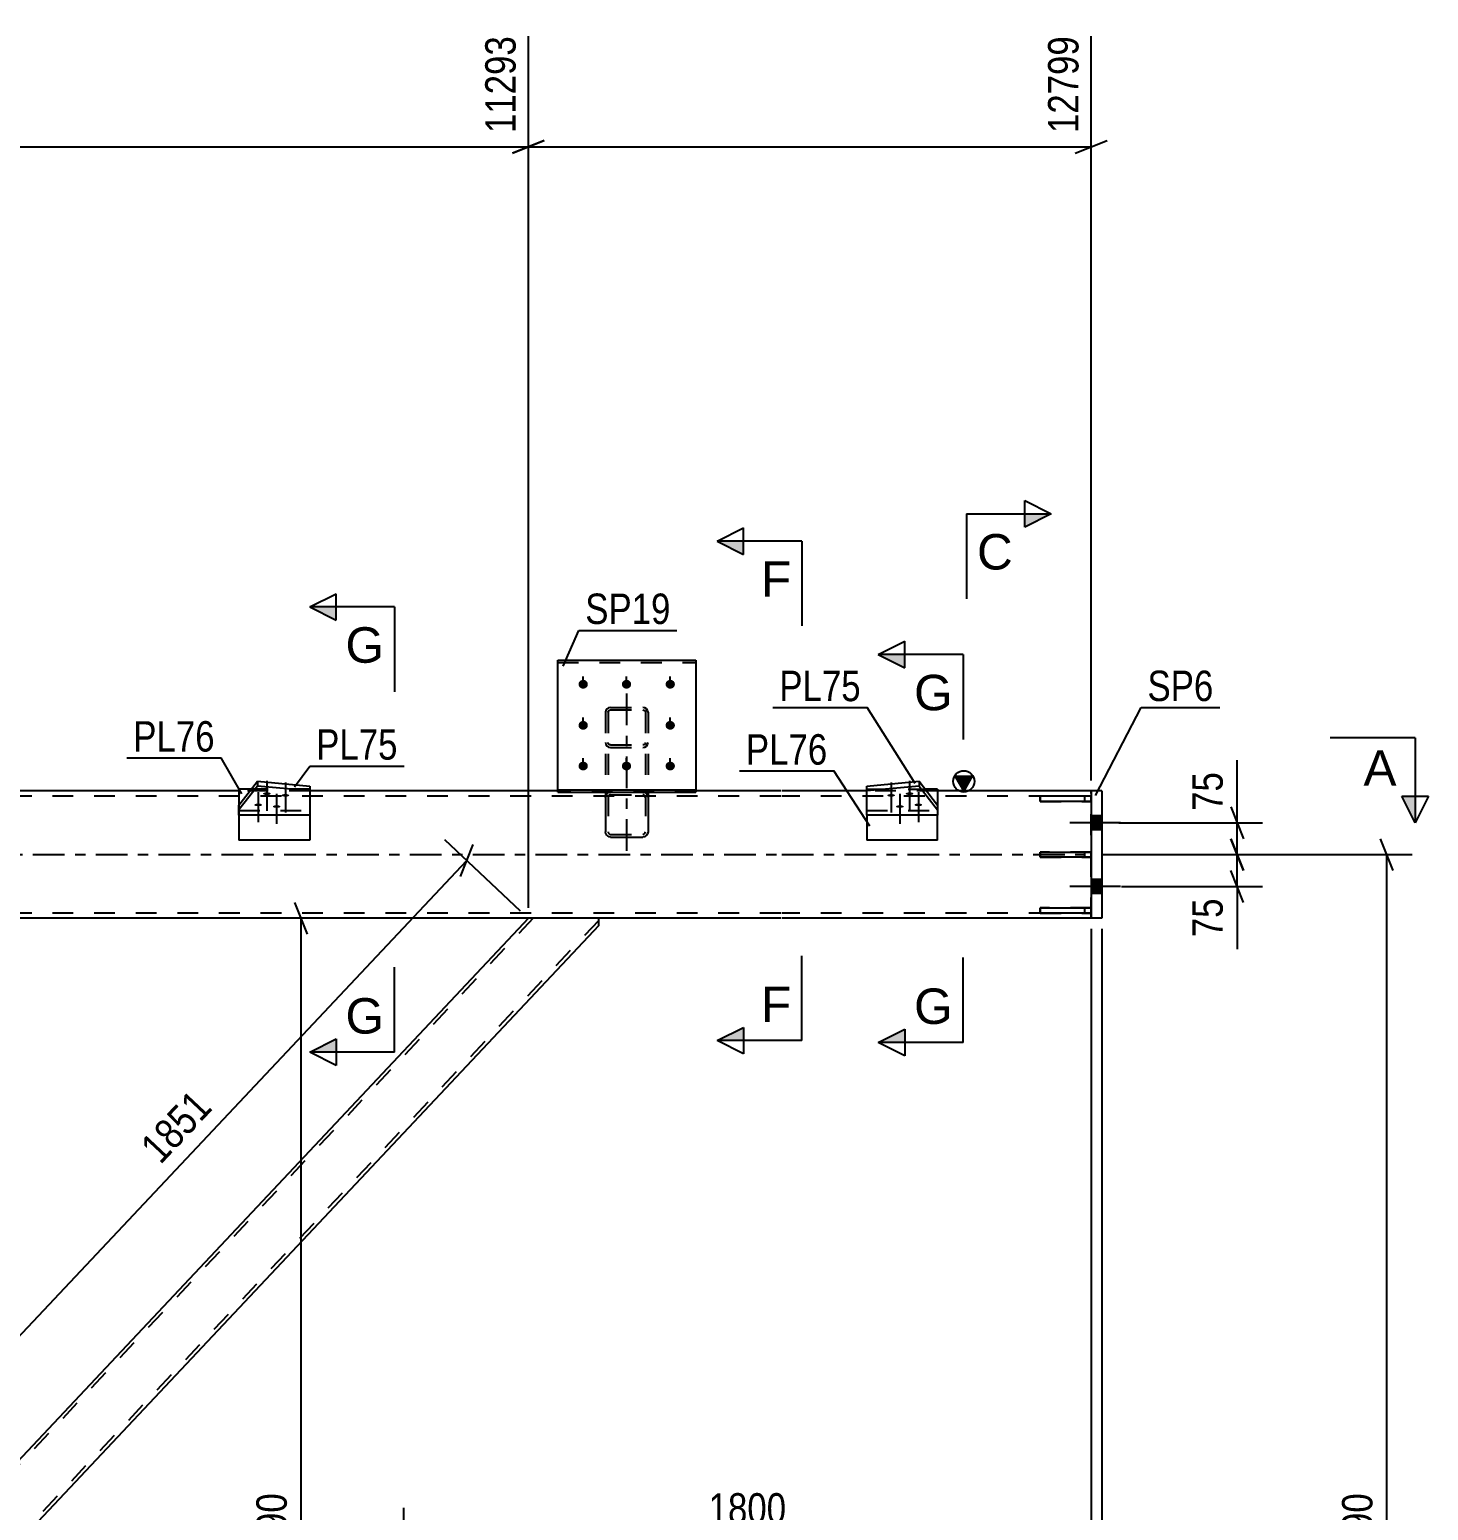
# Model space of a CAD drawing. Header units: millimetres. Extents: x -132 to 1057, y -569 to 272.
# Drawn here: x 397 to 528.7, y -61.8 to 77.7 of the extents above; entities that cross this region are included whole.
import ezdxf

# ---------------------------------------------------------------- set-up
doc = ezdxf.new("R2010")
doc.units = ezdxf.units.MM
doc.linetypes.add('DXK_LINE_DOT2', pattern=[3.9198, 1.9599, -1.9599])
doc.linetypes.add('DXK_LINE_DOT3', pattern=[5.9187, 2.979, -0.9799, 0.9799, -0.9799])
doc.styles.add('Arial', font='arial.ttf', dxfattribs={"height": 0.2})
doc.styles.add('Arial Narrow', font='ARIALN.TTF', dxfattribs={"height": 0.2})

# ---------------------------------------------------------------- blocks, each defined once
blk = doc.blocks.new('Part-335479220-3779 - 3686')
at = {"color": 2, "linetype": 'Continuous'}
for p, q in [((475.81, 6.46), (480.74, 6.91)), ((475.81, 3.72), (475.81, 6.46)), ((480.74, 6.46), (475.81, 6.01)), ((480.74, 6.91), (482.49, 4.67)), ((480.74, 6.91), (480.74, 6.46)), ((480.74, 6.46), (482.49, 4.21)), ((482.49, 4.67), (482.49, 3.72)), ((482.49, 3.72), (475.81, 3.72))]:
    blk.add_line(p, q, dxfattribs=at)
at = {"color": 7, "linetype": 'DXK_LINE_DOT2'}
blk.add_line((475.81, 4.17), (482.49, 4.17), dxfattribs=at)
blk = doc.blocks.new('Part-335479220-3844 - 3686')
at = {"color": 7, "linetype": 'DXK_LINE_DOT2'}
for p, q in [((496.96, 0.24), (492.16, 0.24)), ((492.16, 0.24), (492.16, -0.24)), ((496.36, -0.24), (496.36, 0.24)), ((496.96, -0.24), (496.96, 0.24)), ((492.16, -0.24), (496.96, -0.24))]:
    blk.add_line(p, q, dxfattribs=at)
blk = doc.blocks.new('Bolt-335479220-3715 - 3686')
at = {"linetype": 'Continuous'}
for points in [[(419.31, 5.87), (419.39, 5.86), (419.46, 5.86), (419.52, 5.84), (419.58, 5.83), (419.62, 5.81), (419.65, 5.78), (419.67, 5.76), (419.67, 5.73), (419.65, 5.71), (419.62, 5.68), (419.58, 5.66), (419.52, 5.64), (419.46, 5.63), (419.39, 5.62), (419.31, 5.62), (419.24, 5.62), (419.16, 5.63), (419.1, 5.64), (419.04, 5.66), (419, 5.68), (418.97, 5.71), (418.95, 5.73), (418.95, 5.76), (418.97, 5.78), (419, 5.81), (419.04, 5.83), (419.1, 5.84), (419.16, 5.86), (419.24, 5.86)], [(421.05, 5.71), (421.12, 5.71), (421.2, 5.7), (421.26, 5.68), (421.32, 5.67), (421.36, 5.65), (421.39, 5.62), (421.41, 5.6), (421.41, 5.57), (421.39, 5.55), (421.36, 5.52), (421.32, 5.5), (421.26, 5.49), (421.2, 5.47), (421.12, 5.46), (421.05, 5.46), (420.97, 5.46), (420.9, 5.47), (420.84, 5.49), (420.78, 5.5), (420.74, 5.52), (420.71, 5.55), (420.69, 5.57), (420.69, 5.6), (420.71, 5.62), (420.74, 5.65), (420.78, 5.67), (420.84, 5.68), (420.9, 5.7), (420.97, 5.71)], [(418.49, 4.81), (418.56, 4.81), (418.63, 4.8), (418.7, 4.79), (418.76, 4.77), (418.8, 4.75), (418.83, 4.72), (418.85, 4.7), (418.85, 4.67), (418.83, 4.65), (418.8, 4.62), (418.76, 4.6), (418.7, 4.59), (418.63, 4.57), (418.56, 4.57), (418.49, 4.56), (418.41, 4.57), (418.34, 4.57), (418.28, 4.59), (418.22, 4.6), (418.18, 4.62), (418.15, 4.65), (418.13, 4.67), (418.13, 4.7), (418.15, 4.72), (418.18, 4.75), (418.22, 4.77), (418.28, 4.79), (418.34, 4.8), (418.41, 4.81)], [(420.23, 4.65), (420.3, 4.65), (420.37, 4.64), (420.44, 4.63), (420.49, 4.61), (420.54, 4.59), (420.57, 4.57), (420.59, 4.54), (420.59, 4.51), (420.57, 4.49), (420.54, 4.47), (420.49, 4.45), (420.44, 4.43), (420.37, 4.42), (420.3, 4.41), (420.23, 4.4), (420.15, 4.41), (420.08, 4.42), (420.02, 4.43), (419.96, 4.45), (419.92, 4.47), (419.88, 4.49), (419.87, 4.51), (419.87, 4.54), (419.88, 4.57), (419.92, 4.59), (419.96, 4.61), (420.02, 4.63), (420.08, 4.64), (420.15, 4.65)]]:
    blk.add_hatch(color=1, dxfattribs=at).paths.add_polyline_path(points)
at = {"color": 1, "linetype": 'Continuous'}
for p, q in [((418.49, 5.89), (418.49, 3.07)), ((419.31, 6.95), (419.31, 4.13)), ((420.23, 5.73), (420.23, 2.91)), ((421.05, 6.79), (421.05, 3.97))]:
    blk.add_line(p, q, dxfattribs=at)
blk = doc.blocks.new('Part-335479220-3720 - 3686')
at = {"color": 2, "linetype": 'Continuous'}
for p, q in [((417.83, 6.16), (416.67, 6.16)), ((416.67, 6.16), (416.67, 4.67)), ((416.67, 3.72), (416.67, 1.36)), ((423.36, 3.72), (423.36, 1.36)), ((423.36, 1.36), (416.67, 1.36))]:
    blk.add_line(p, q, dxfattribs=at)
at = {"color": 7, "linetype": 'DXK_LINE_DOT2'}
for p, q in [((423.36, 6.16), (417.83, 6.16)), ((423.36, 6.16), (423.36, 3.72)), ((416.67, 4.67), (416.67, 3.72))]:
    blk.add_line(p, q, dxfattribs=at)
blk = doc.blocks.new('Part-335479220-3846 - 3686')
at = {"color": 7, "linetype": 'DXK_LINE_DOT2'}
for p, q in [((496.96, -5.02), (492.16, -5.02)), ((492.16, -5.02), (492.16, -5.5)), ((492.16, -5.5), (496.96, -5.5)), ((496.36, -5.5), (496.36, -5.02)), ((496.96, -5.5), (496.96, -5.02))]:
    blk.add_line(p, q, dxfattribs=at)
blk = doc.blocks.new('Part-335479220-3860 - 3686')
at = {"color": 2, "linetype": 'Continuous'}
for p, q in [((496.96, 5.5), (492.16, 5.5)), ((492.16, 5.02), (492.16, 5.5)), ((496.96, 5.02), (492.16, 5.02)), ((496.96, 5.5), (496.96, 5.02))]:
    blk.add_line(p, q, dxfattribs=at)
at = {"color": 7, "linetype": 'DXK_LINE_DOT2'}
blk.add_line((496.36, 5.02), (496.36, 5.5), dxfattribs=at)
blk = doc.blocks.new('Part-335479220-3801 - 3686')
at = {"color": 2, "linetype": 'Continuous'}
for p, q in [((416.67, 4.67), (418.42, 6.91)), ((418.42, 6.46), (416.67, 4.21)), ((418.42, 6.91), (423.36, 6.46)), ((418.42, 6.91), (418.42, 6.46)), ((423.36, 6.01), (418.42, 6.46)), ((423.36, 6.46), (423.36, 3.72)), ((416.67, 3.72), (416.67, 4.67)), ((423.36, 3.72), (416.67, 3.72))]:
    blk.add_line(p, q, dxfattribs=at)
at = {"color": 7, "linetype": 'DXK_LINE_DOT2'}
blk.add_line((416.67, 4.17), (423.36, 4.17), dxfattribs=at)
blk = doc.blocks.new('Bolt-335479220-3746 - 3686')
at = {"linetype": 'Continuous'}
for points in [[(449.11, 15.64), (449.01, 15.65), (448.93, 15.67), (448.85, 15.72), (448.78, 15.78), (448.72, 15.85), (448.69, 15.92), (448.67, 16.01), (448.67, 16.1), (448.69, 16.18), (448.72, 16.26), (448.78, 16.33), (448.85, 16.39), (448.93, 16.43), (449.01, 16.46), (449.11, 16.47), (449.2, 16.46), (449.28, 16.43), (449.36, 16.39), (449.43, 16.33), (449.49, 16.26), (449.52, 16.18), (449.54, 16.1), (449.54, 16.01), (449.52, 15.92), (449.49, 15.85), (449.43, 15.78), (449.36, 15.72), (449.28, 15.67), (449.2, 15.65)], [(453.19, 15.64), (453.09, 15.65), (453.01, 15.67), (452.93, 15.72), (452.86, 15.78), (452.8, 15.85), (452.77, 15.92), (452.75, 16.01), (452.75, 16.1), (452.77, 16.18), (452.8, 16.26), (452.86, 16.33), (452.93, 16.39), (453.01, 16.43), (453.09, 16.46), (453.19, 16.47), (453.28, 16.46), (453.36, 16.43), (453.44, 16.39), (453.51, 16.33), (453.57, 16.26), (453.6, 16.18), (453.62, 16.1), (453.62, 16.01), (453.6, 15.92), (453.57, 15.85), (453.51, 15.78), (453.44, 15.72), (453.36, 15.67), (453.28, 15.65)], [(457.31, 15.64), (457.21, 15.65), (457.13, 15.67), (457.05, 15.72), (456.98, 15.78), (456.92, 15.85), (456.89, 15.92), (456.87, 16.01), (456.87, 16.1), (456.89, 16.18), (456.92, 16.26), (456.98, 16.33), (457.05, 16.39), (457.13, 16.43), (457.21, 16.46), (457.31, 16.47), (457.4, 16.46), (457.48, 16.43), (457.56, 16.39), (457.63, 16.33), (457.69, 16.26), (457.72, 16.18), (457.74, 16.1), (457.74, 16.01), (457.72, 15.92), (457.69, 15.85), (457.63, 15.78), (457.56, 15.72), (457.48, 15.67), (457.4, 15.65)], [(449.11, 11.77), (449.01, 11.78), (448.93, 11.8), (448.85, 11.85), (448.78, 11.9), (448.72, 11.97), (448.69, 12.05), (448.67, 12.14), (448.67, 12.22), (448.69, 12.31), (448.72, 12.39), (448.78, 12.46), (448.85, 12.52), (448.93, 12.56), (449.01, 12.59), (449.11, 12.59), (449.2, 12.59), (449.28, 12.56), (449.36, 12.52), (449.43, 12.46), (449.49, 12.39), (449.52, 12.31), (449.54, 12.22), (449.54, 12.14), (449.52, 12.05), (449.49, 11.97), (449.43, 11.9), (449.36, 11.85), (449.28, 11.8), (449.2, 11.78)], [(457.31, 11.77), (457.21, 11.78), (457.13, 11.8), (457.05, 11.85), (456.98, 11.9), (456.92, 11.97), (456.89, 12.05), (456.87, 12.14), (456.87, 12.22), (456.89, 12.31), (456.92, 12.39), (456.98, 12.46), (457.05, 12.52), (457.13, 12.56), (457.21, 12.59), (457.31, 12.59), (457.4, 12.59), (457.48, 12.56), (457.56, 12.52), (457.63, 12.46), (457.69, 12.39), (457.72, 12.31), (457.74, 12.22), (457.74, 12.14), (457.72, 12.05), (457.69, 11.97), (457.63, 11.9), (457.56, 11.85), (457.48, 11.8), (457.4, 11.78)], [(449.11, 7.93), (449.01, 7.94), (448.93, 7.97), (448.85, 8.01), (448.78, 8.07), (448.72, 8.14), (448.69, 8.22), (448.67, 8.3), (448.67, 8.39), (448.69, 8.47), (448.72, 8.55), (448.78, 8.62), (448.85, 8.68), (448.93, 8.72), (449.01, 8.75), (449.11, 8.76), (449.2, 8.75), (449.28, 8.72), (449.36, 8.68), (449.43, 8.62), (449.49, 8.55), (449.52, 8.47), (449.54, 8.39), (449.54, 8.3), (449.52, 8.22), (449.49, 8.14), (449.43, 8.07), (449.36, 8.01), (449.28, 7.97), (449.2, 7.94)], [(453.19, 7.93), (453.09, 7.94), (453.01, 7.97), (452.93, 8.01), (452.86, 8.07), (452.8, 8.14), (452.77, 8.22), (452.75, 8.3), (452.75, 8.39), (452.77, 8.47), (452.8, 8.55), (452.86, 8.62), (452.93, 8.68), (453.01, 8.72), (453.09, 8.75), (453.19, 8.76), (453.28, 8.75), (453.36, 8.72), (453.44, 8.68), (453.51, 8.62), (453.57, 8.55), (453.6, 8.47), (453.62, 8.39), (453.62, 8.3), (453.6, 8.22), (453.57, 8.14), (453.51, 8.07), (453.44, 8.01), (453.36, 7.97), (453.28, 7.94)], [(457.31, 7.93), (457.21, 7.94), (457.13, 7.97), (457.05, 8.01), (456.98, 8.07), (456.92, 8.14), (456.89, 8.22), (456.87, 8.3), (456.87, 8.39), (456.89, 8.47), (456.92, 8.55), (456.98, 8.62), (457.05, 8.68), (457.13, 8.72), (457.21, 8.75), (457.31, 8.76), (457.4, 8.75), (457.48, 8.72), (457.56, 8.68), (457.63, 8.62), (457.69, 8.55), (457.72, 8.47), (457.74, 8.39), (457.74, 8.3), (457.72, 8.22), (457.69, 8.14), (457.63, 8.07), (457.56, 8.01), (457.48, 7.97), (457.4, 7.94)]]:
    blk.add_hatch(color=1, dxfattribs=at).paths.add_polyline_path(points)
at = {"color": 1, "linetype": 'Continuous'}
for p, q in [((449.11, 15.66), (449.11, 16.79)), ((453.19, 15.66), (453.19, 16.79)), ((457.31, 15.66), (457.31, 16.79)), ((449.11, 11.78), (449.11, 12.92)), ((457.31, 11.78), (457.31, 12.92)), ((449.11, 7.95), (449.11, 9.09)), ((453.19, 7.95), (453.19, 9.09)), ((457.31, 7.95), (457.31, 9.09))]:
    blk.add_line(p, q, dxfattribs=at)
blk = doc.blocks.new('Bolt-335479220-3747 - 3686')
at = {"linetype": 'Continuous'}
for points in [[(478.11, 5.71), (478.19, 5.71), (478.26, 5.7), (478.32, 5.68), (478.38, 5.67), (478.42, 5.65), (478.46, 5.62), (478.47, 5.6), (478.47, 5.57), (478.46, 5.55), (478.42, 5.52), (478.38, 5.5), (478.32, 5.49), (478.26, 5.47), (478.19, 5.46), (478.11, 5.46), (478.04, 5.46), (477.97, 5.47), (477.9, 5.49), (477.85, 5.5), (477.8, 5.52), (477.77, 5.55), (477.75, 5.57), (477.75, 5.6), (477.77, 5.62), (477.8, 5.65), (477.85, 5.67), (477.9, 5.68), (477.97, 5.7), (478.04, 5.71)], [(479.85, 5.87), (479.93, 5.86), (480, 5.86), (480.06, 5.84), (480.12, 5.83), (480.16, 5.81), (480.19, 5.78), (480.21, 5.76), (480.21, 5.73), (480.19, 5.71), (480.16, 5.68), (480.12, 5.66), (480.06, 5.64), (480, 5.63), (479.93, 5.62), (479.85, 5.62), (479.78, 5.62), (479.71, 5.63), (479.64, 5.64), (479.58, 5.66), (479.54, 5.68), (479.51, 5.71), (479.49, 5.73), (479.49, 5.76), (479.51, 5.78), (479.54, 5.81), (479.58, 5.83), (479.64, 5.84), (479.71, 5.86), (479.78, 5.86)], [(478.94, 4.65), (479.01, 4.65), (479.08, 4.64), (479.15, 4.63), (479.2, 4.61), (479.25, 4.59), (479.28, 4.57), (479.29, 4.54), (479.29, 4.51), (479.28, 4.49), (479.25, 4.47), (479.2, 4.45), (479.15, 4.43), (479.08, 4.42), (479.01, 4.41), (478.94, 4.4), (478.86, 4.41), (478.79, 4.42), (478.72, 4.43), (478.67, 4.45), (478.62, 4.47), (478.59, 4.49), (478.58, 4.51), (478.58, 4.54), (478.59, 4.57), (478.62, 4.59), (478.67, 4.61), (478.72, 4.63), (478.79, 4.64), (478.86, 4.65)], [(480.68, 4.81), (480.75, 4.81), (480.82, 4.8), (480.89, 4.79), (480.94, 4.77), (480.99, 4.75), (481.02, 4.72), (481.03, 4.7), (481.03, 4.67), (481.02, 4.65), (480.99, 4.62), (480.94, 4.6), (480.89, 4.59), (480.82, 4.57), (480.75, 4.57), (480.68, 4.56), (480.6, 4.57), (480.53, 4.57), (480.46, 4.59), (480.41, 4.6), (480.36, 4.62), (480.33, 4.65), (480.32, 4.67), (480.32, 4.7), (480.33, 4.72), (480.36, 4.75), (480.41, 4.77), (480.46, 4.79), (480.53, 4.8), (480.6, 4.81)]]:
    blk.add_hatch(color=1, dxfattribs=at).paths.add_polyline_path(points)
at = {"color": 1, "linetype": 'Continuous'}
for p, q in [((478.11, 6.79), (478.11, 3.97)), ((478.94, 5.73), (478.94, 2.91)), ((479.85, 6.95), (479.85, 4.13)), ((480.68, 5.89), (480.68, 3.07))]:
    blk.add_line(p, q, dxfattribs=at)
blk = doc.blocks.new('Part-335479220-3845 - 3686')
at = {"color": 7, "linetype": 'DXK_LINE_DOT2'}
for p, q in [((496.96, 5.5), (492.16, 5.5)), ((492.16, 5.5), (492.16, 5.02)), ((492.16, 5.02), (496.96, 5.02)), ((496.36, 5.02), (496.36, 5.5)), ((496.96, 5.02), (496.96, 5.5))]:
    blk.add_line(p, q, dxfattribs=at)
blk = doc.blocks.new('Part-335479220-3859 - 3686')
at = {"color": 2, "linetype": 'Continuous'}
for p, q in [((492.16, 0.24), (496.96, 0.24)), ((492.16, -0.24), (492.16, 0.24)), ((496.96, 0.24), (496.96, -0.24)), ((496.96, -0.24), (492.16, -0.24))]:
    blk.add_line(p, q, dxfattribs=at)
at = {"color": 7, "linetype": 'DXK_LINE_DOT2'}
blk.add_line((496.36, -0.24), (496.36, 0.24), dxfattribs=at)
blk = doc.blocks.new('Part-335479220-3861 - 3686')
at = {"color": 2, "linetype": 'Continuous'}
for p, q in [((492.16, -5.02), (496.96, -5.02)), ((492.16, -5.5), (492.16, -5.02)), ((496.96, -5.5), (492.16, -5.5)), ((496.96, -5.02), (496.96, -5.5))]:
    blk.add_line(p, q, dxfattribs=at)
at = {"color": 7, "linetype": 'DXK_LINE_DOT2'}
blk.add_line((496.36, -5.5), (496.36, -5.02), dxfattribs=at)
blk = doc.blocks.new('Part-335479220-3870 - 3686')
at = {"linetype": 'Continuous'}
blk.add_hatch(color=2, dxfattribs=at).paths.add_polyline_path([(484.96, 6), (484.16, 7.4), (485.76, 7.4)])
at = {"color": 2, "linetype": 'Continuous'}
for p, q in [((484.96, 6), (484.16, 7.4)), ((484.16, 7.4), (485.76, 7.4)), ((485.76, 7.4), (484.96, 6)), ((416.67, 6), (249.74, 6)), ((446.71, 6), (423.36, 6)), ((467.71, 6), (459.71, 6)), ((475.81, 6), (467.81, 6)), ((496.96, 6), (482.49, 6)), ((467.71, -6), (115.8, -6)), ((496.96, -6), (467.81, -6))]:
    blk.add_line(p, q, dxfattribs=at)
at = {"color": 7, "linetype": 'DXK_LINE_DOT2'}
for p, q in [((423.36, 6), (416.67, 6)), ((459.71, 6), (446.71, 6)), ((482.49, 6), (475.81, 6)), ((496.96, -6), (496.96, 6)), ((467.71, 5.52), (12.56, 5.52)), ((496.96, 5.52), (467.81, 5.52)), ((467.71, -5.52), (12.56, -5.52)), ((496.96, -5.52), (467.81, -5.52))]:
    blk.add_line(p, q, dxfattribs=at)
at = {"color": 7, "linetype": 'DXK_LINE_DOT3'}
for p, q in [((12.56, 0), (467.71, 0)), ((467.81, 0), (496.96, 0))]:
    blk.add_line(p, q, dxfattribs=at)
at = {"color": 2, "linetype": 'Continuous'}
blk.add_circle((484.96, 6.9), 1, dxfattribs=at)
blk = doc.blocks.new('Part-335479220-3898 - 3686')
at = {"color": 7, "linetype": 'DXK_LINE_DOT3'}
blk.add_line((453.21, 0.35), (453.21, 15.4), dxfattribs=at)
at = {"color": 7, "linetype": 'DXK_LINE_DOT2'}
for p, q in [((451.24, 13.58), (451.21, 13.41)), ((451.21, 13.41), (451.21, 5.87)), ((451.35, 13.73), (451.24, 13.58)), ((451.5, 13.83), (451.35, 13.73)), ((451.45, 13.41), (451.46, 13.5)), ((451.45, 13.41), (451.45, 2.16)), ((451.46, 13.5), (451.52, 13.57)), ((451.69, 13.86), (451.5, 13.83)), ((451.52, 13.57), (451.59, 13.62)), ((451.59, 13.62), (451.69, 13.63)), ((451.69, 13.86), (454.73, 13.86)), ((451.69, 13.63), (454.73, 13.63)), ((454.91, 13.83), (454.73, 13.86)), ((454.73, 13.63), (454.82, 13.62)), ((454.82, 13.62), (454.9, 13.57)), ((454.9, 13.57), (454.95, 13.5)), ((455.06, 13.73), (454.91, 13.83)), ((454.95, 13.5), (454.97, 13.41)), ((454.97, 13.41), (454.97, 2.16)), ((455.17, 13.58), (455.06, 13.73)), ((455.21, 13.41), (455.17, 13.58)), ((455.21, 13.41), (455.21, 5.87)), ((451.21, 10.55), (451.24, 10.38)), ((451.24, 10.38), (451.35, 10.23)), ((451.35, 10.23), (451.5, 10.14)), ((451.46, 10.47), (451.45, 10.55)), ((451.52, 10.39), (451.46, 10.47)), ((451.5, 10.14), (451.69, 10.1)), ((451.59, 10.34), (451.52, 10.39)), ((451.69, 10.33), (451.59, 10.34)), ((451.69, 10.33), (454.73, 10.33)), ((451.69, 10.1), (454.73, 10.1)), ((454.82, 10.34), (454.73, 10.33)), ((454.73, 10.1), (454.91, 10.14)), ((454.9, 10.39), (454.82, 10.34)), ((454.95, 10.47), (454.9, 10.39)), ((454.91, 10.14), (455.06, 10.23)), ((454.97, 10.55), (454.95, 10.47)), ((455.06, 10.23), (455.17, 10.38)), ((455.17, 10.38), (455.21, 10.55)), ((451.21, 5.39), (451.24, 5.59)), ((451.5, 5.86), (451.69, 5.9)), ((451.59, 5.63), (451.52, 5.57)), ((451.69, 5.65), (451.59, 5.63)), ((451.69, 5.9), (454.73, 5.9)), ((451.69, 5.65), (454.73, 5.65)), ((454.73, 5.9), (454.91, 5.86)), ((454.82, 5.63), (454.73, 5.65)), ((454.9, 5.57), (454.82, 5.63)), ((455.17, 5.59), (455.21, 5.39)), ((451.46, 5.49), (451.45, 5.39)), ((451.52, 5.57), (451.46, 5.49)), ((454.95, 5.49), (454.9, 5.57)), ((454.97, 5.39), (454.95, 5.49)), ((451.45, 2.16), (451.46, 2.06)), ((451.46, 2.06), (451.52, 1.98)), ((451.52, 1.98), (451.59, 1.92)), ((451.59, 1.92), (451.69, 1.9)), ((451.69, 1.9), (454.73, 1.9)), ((454.73, 1.9), (454.82, 1.92)), ((454.82, 1.92), (454.9, 1.98)), ((454.9, 1.98), (454.95, 2.06)), ((454.95, 2.06), (454.97, 2.16))]:
    blk.add_line(p, q, dxfattribs=at)
at = {"color": 2, "linetype": 'Continuous'}
for p, q in [((451.21, 5.87), (451.21, 2.16)), ((455.21, 5.87), (455.21, 2.16)), ((451.24, 1.96), (451.21, 2.16)), ((451.69, 1.65), (451.5, 1.69)), ((451.69, 1.65), (454.73, 1.65)), ((454.91, 1.69), (454.73, 1.65)), ((455.21, 2.16), (455.17, 1.96))]:
    blk.add_line(p, q, dxfattribs=at)
at = {"color": 7, "linetype": 'DXK_LINE_DOT2'}
for centre, start, end in [((451.71, 5.41), 114.32, 159.2417), ((454.7, 5.41), 20.7583, 65.68)]:
    blk.add_arc(centre, 0.496, start, end, dxfattribs=at)
at = {"color": 2, "linetype": 'Continuous'}
for centre, start, end in [((451.71, 2.14), 200.7583, 245.68), ((454.7, 2.14), 294.32, 339.2417)]:
    blk.add_arc(centre, 0.496, start, end, dxfattribs=at)
blk = doc.blocks.new('Part-335479220-3904 - 3686')
at = {"color": 2, "linetype": 'Continuous'}
for p, q in [((446.71, 5.87), (446.71, 18.31)), ((446.71, 18.31), (459.71, 18.31)), ((459.71, 18.31), (459.71, 5.87)), ((446.71, 6.09), (459.71, 6.09)), ((446.71, 5.87), (459.71, 5.87))]:
    blk.add_line(p, q, dxfattribs=at)
at = {"color": 7, "linetype": 'DXK_LINE_DOT2'}
blk.add_line((446.71, 18.09), (459.71, 18.09), dxfattribs=at)
blk = doc.blocks.new('Part-335479220-3909 - 3686')
at = {"color": 7, "linetype": 'DXK_LINE_DOT2'}
for p, q in [((475.81, 3.72), (475.81, 6.16)), ((475.81, 6.16), (481.33, 6.16)), ((482.49, 4.67), (482.49, 3.72))]:
    blk.add_line(p, q, dxfattribs=at)
at = {"color": 2, "linetype": 'Continuous'}
for p, q in [((482.49, 6.16), (481.33, 6.16)), ((482.49, 6.16), (482.49, 4.67)), ((475.81, 3.72), (475.81, 1.36)), ((482.49, 1.36), (482.49, 3.72)), ((482.49, 1.36), (475.81, 1.36))]:
    blk.add_line(p, q, dxfattribs=at)
blk = doc.blocks.new('Part-335479220-4035 - 3686')
at = {"color": 7, "linetype": 'DXK_LINE_DOT2'}
for p, q in [((444.38, -6), (335.85, -121.41)), ((450.57, -6.19), (342.03, -121.6)), ((450.57, -6), (443.94, -6)), ((393.21, -59.95), (389.58, -63.8)), ((342.47, -121.6), (335.85, -121.6))]:
    blk.add_line(p, q, dxfattribs=at)
at = {"color": 2, "linetype": 'Continuous'}
for p, q in [((450.57, -6.66), (342.47, -121.6)), ((443.94, -6), (393.21, -59.95)), ((450.57, -6.66), (450.57, -6)), ((335.85, -120.94), (389.58, -63.8)), ((335.85, -121.6), (335.85, -120.94))]:
    blk.add_line(p, q, dxfattribs=at)
blk = doc.blocks.new('Part-335479220-4127 - 3686')
at = {"color": 2, "linetype": 'Continuous'}
for p, q in [((497.96, 6), (496.96, 6)), ((496.96, 6), (496.96, -6)), ((497.96, 6), (497.96, -6)), ((497.96, -6), (496.96, -6))]:
    blk.add_line(p, q, dxfattribs=at)
blk = doc.blocks.new('Bolt-335479220-4133 - 3686')
at = {"linetype": 'Continuous'}
for points in [[(496.96, 3.66), (496.96, 2.34), (497.96, 2.34), (497.96, 3.66)], [(496.96, 3.66), (496.96, 2.34), (497.96, 2.34), (497.96, 3.66)], [(496.96, -2.34), (496.96, -3.66), (497.96, -3.66), (497.96, -2.34)], [(496.96, -2.34), (496.96, -3.66), (497.96, -3.66), (497.96, -2.34)]]:
    blk.add_hatch(color=1, dxfattribs=at).paths.add_polyline_path(points)
at = {"color": 1, "linetype": 'Continuous'}
for p, q in [((499.72, 3), (494.96, 3)), ((499.72, 3), (494.96, 3)), ((497.96, 3.66), (496.96, 3.66)), ((497.96, 3.66), (496.96, 3.66)), ((497.96, 2.34), (496.96, 2.34)), ((497.96, 2.34), (496.96, 2.34)), ((497.96, -2.34), (496.96, -2.34)), ((497.96, -2.34), (496.96, -2.34)), ((499.72, -3), (494.96, -3)), ((499.72, -3), (494.96, -3)), ((497.96, -3.66), (496.96, -3.66)), ((497.96, -3.66), (496.96, -3.66))]:
    blk.add_line(p, q, dxfattribs=at)
blk = doc.blocks.new('StraightDimension-335479220-4562 - 3686')
at = {"color": 7, "linetype": 'Continuous'}
for p, q in [((443.21, -5.31), (436.06, 1.41)), ((437.55, -2.05), (438.73, 0.96)), ((387.4, -54.49), (438.14, -0.54)), ((392.48, -59.26), (385.33, -52.54)), ((388, -52.99), (386.81, -55.99))]:
    blk.add_line(p, q, dxfattribs=at)
at = {"color": 0}
blk.add_wipeout([(415.14, -23.9), (412.08, -21.03), (406.25, -27.23), (409.31, -30.1)], dxfattribs=at)
at = {"color": 3, "style": 'Arial Narrow'}
blk.add_text('1851', height=2.863, rotation=46.7591, dxfattribs=at).set_placement((409.28, -29.26))
blk = doc.blocks.new('StraightDimension-335479220-11416 - 3686')
at = {"color": 7, "linetype": 'Continuous'}
for p, q in [((510.7, 3), (510.7, 8.91)), ((510.7, 3), (510.7, 8.91)), ((510.1, 4.5), (511.3, 1.5)), ((499.55, 3), (513.1, 3)), ((510.7, 0), (510.7, 3)), ((511.3, -1.5), (510.1, 1.5)), ((497.96, 0), (513.1, 0))]:
    blk.add_line(p, q, dxfattribs=at)
at = {"color": 0}
blk.add_wipeout([(509.95, 8.38), (505.75, 8.38), (505.75, 3.52), (509.95, 3.52)], dxfattribs=at)
at = {"color": 3, "style": 'Arial Narrow'}
blk.add_text('75', height=2.863, rotation=90.0002, dxfattribs=at).set_placement((509.35, 4.12))
blk = doc.blocks.new('StraightDimension-335479220-4386 - 3686')
at = {"color": 7, "linetype": 'Continuous'}
for p, q in [((443.94, -5), (443.94, 77.12)), ((335.85, -5), (335.85, 75.3)), ((337.35, 67.28), (334.35, 66.08)), ((442.44, 66.08), (445.44, 67.28)), ((335.85, 66.68), (443.94, 66.68))]:
    blk.add_line(p, q, dxfattribs=at)
at = {"color": 0, "linetype": 'Continuous'}
blk.add_wipeout([(443.34, 77.72), (439.14, 77.72), (439.14, 67.38), (443.34, 67.38)], dxfattribs=at)
at = {"color": 3, "linetype": 'Continuous', "style": 'Arial Narrow'}
blk.add_text('11293', height=2.863, rotation=90.0002, dxfattribs=at).set_placement((442.74, 67.98))
blk = doc.blocks.new('StraightDimension-335479220-4403 - 3686')
at = {"color": 7, "linetype": 'Continuous'}
for p, q in [((443.94, -5), (443.94, 77.12)), ((496.96, 7), (496.96, 77.12)), ((445.44, 67.28), (442.44, 66.08)), ((495.46, 66.08), (498.46, 67.28)), ((443.94, 66.68), (496.96, 66.68))]:
    blk.add_line(p, q, dxfattribs=at)
at = {"color": 0, "linetype": 'Continuous'}
blk.add_wipeout([(496.36, 77.72), (492.16, 77.72), (492.16, 67.38), (496.36, 67.38)], dxfattribs=at)
at = {"color": 3, "linetype": 'Continuous', "style": 'Arial Narrow'}
blk.add_text('12799', height=2.863, rotation=90.0002, dxfattribs=at).set_placement((495.76, 67.98))
blk = doc.blocks.new('StraightDimension-335479220-4494 - 3686')
at = {"color": 7, "linetype": 'Continuous'}
blk.add_line((497.96, -7), (497.96, -173.65), dxfattribs=at)
blk = doc.blocks.new('StraightDimension-335479220-4545 - 3686')
at = {"color": 7, "linetype": 'Continuous'}
for p, q in [((525.4, -1.5), (524.2, 1.5)), ((497.96, 0), (527.2, 0)), ((524.8, -127.6), (524.8, 0)), ((524.2, -126.1), (525.4, -129.1)), ((433.21, -127.6), (527.2, -127.6))]:
    blk.add_line(p, q, dxfattribs=at)
at = {"color": 0}
blk.add_wipeout([(524.05, -59.54), (519.85, -59.54), (519.85, -68.06), (524.05, -68.06)], dxfattribs=at)
at = {"color": 3, "style": 'Arial Narrow'}
blk.add_text('3190', height=2.863, rotation=90.0002, dxfattribs=at).set_placement((523.45, -67.46))
blk = doc.blocks.new('StraightDimension-335479220-4553 - 3686')
at = {"color": 7, "linetype": 'Continuous'}
for p, q in [((496.96, -7), (496.96, -66.77)), ((432.21, -120.6), (432.21, -61.52)), ((433.71, -63.77), (430.71, -64.97)), ((495.46, -64.97), (498.46, -63.77)), ((432.21, -64.37), (496.96, -64.37))]:
    blk.add_line(p, q, dxfattribs=at)
at = {"color": 0}
blk.add_wipeout([(468.84, -63.62), (468.84, -59.42), (460.32, -59.42), (460.32, -63.62)], dxfattribs=at)
at = {"color": 3, "style": 'Arial Narrow'}
blk.add_text('1800', height=2.863, dxfattribs=at).set_placement((460.92, -63.02))
blk = doc.blocks.new('StraightDimension-335479220-10912 - 3686')
at = {"color": 7, "linetype": 'Continuous'}
for p, q in [((423.13, -7.5), (421.93, -4.5)), ((423.99, -6), (419.68, -6)), ((422.53, -121.6), (422.53, -6)), ((421.93, -120.1), (423.13, -123.1)), ((423.99, -121.6), (419.68, -121.6))]:
    blk.add_line(p, q, dxfattribs=at)
at = {"color": 0}
blk.add_wipeout([(421.78, -59.54), (417.58, -59.54), (417.58, -68.06), (421.78, -68.06)], dxfattribs=at)
at = {"color": 3, "style": 'Arial Narrow'}
blk.add_text('2890', height=2.863, rotation=90.0002, dxfattribs=at).set_placement((421.18, -67.46))
blk = doc.blocks.new('StraightDimension-335479220-11417 - 3686')
at = {"color": 7, "linetype": 'Continuous'}
for p, q in [((510.1, 1.5), (511.3, -1.5)), ((497.96, 0), (513.1, 0)), ((510.7, -3), (510.7, 0)), ((511.3, -4.5), (510.1, -1.5)), ((499.8, -3), (513.1, -3)), ((510.7, -3), (510.7, -8.91)), ((510.7, -3), (510.7, -8.91))]:
    blk.add_line(p, q, dxfattribs=at)
at = {"color": 0}
blk.add_wipeout([(509.95, -3.53), (505.75, -3.53), (505.75, -8.38), (509.95, -8.38)], dxfattribs=at)
at = {"color": 3, "style": 'Arial Narrow'}
blk.add_text('75', height=2.863, rotation=90.0002, dxfattribs=at).set_placement((509.35, -7.78))
blk = doc.blocks.new('Mark-335479220-3716 - 3686')
at = {"color": 0}
blk.add_wipeout([(414.39, 9.71), (414.39, 12.71), (406.72, 12.71), (406.72, 9.71)], dxfattribs=at)
blk.add_wipeout([(414.39, 9.71), (414.39, 12.71), (406.72, 12.71), (406.72, 9.71)], dxfattribs=at)
at = {"color": 30, "linetype": 'Continuous'}
for p in [(406.12, 9.11), (416.94, 5.72)]:
    blk.add_line(p, (414.99, 9.11), dxfattribs=at)
at = {"color": 3, "style": 'Arial Narrow'}
blk.add_text('PL76', height=2.863, dxfattribs=at).set_placement((406.72, 9.71))
blk = doc.blocks.new('Mark-335479220-3797 - 3686')
at = {"color": 0}
blk.add_wipeout([(431.63, 8.95), (431.63, 11.95), (423.95, 11.95), (423.95, 8.95)], dxfattribs=at)
blk.add_wipeout([(431.63, 8.95), (431.63, 11.95), (423.95, 11.95), (423.95, 8.95)], dxfattribs=at)
at = {"color": 30, "linetype": 'Continuous'}
for p, q in [((421.92, 6.38), (423.35, 8.35)), ((423.35, 8.35), (432.23, 8.35))]:
    blk.add_line(p, q, dxfattribs=at)
at = {"color": 3, "style": 'Arial Narrow'}
blk.add_text('PL75', height=2.863, dxfattribs=at).set_placement((423.95, 8.95))
blk = doc.blocks.new('Mark-335479220-3775 - 3686')
at = {"color": 0}
blk.add_wipeout([(475.26, 14.46), (475.26, 17.46), (467.58, 17.46), (467.58, 14.46)], dxfattribs=at)
blk.add_wipeout([(475.26, 14.46), (475.26, 17.46), (467.58, 17.46), (467.58, 14.46)], dxfattribs=at)
at = {"color": 30, "linetype": 'Continuous'}
for p in [(466.98, 13.86), (480.38, 6.7)]:
    blk.add_line(p, (475.86, 13.86), dxfattribs=at)
at = {"color": 3, "style": 'Arial Narrow'}
blk.add_text('PL75', height=2.863, dxfattribs=at).set_placement((467.58, 14.46))
blk = doc.blocks.new('Mark-335479220-3900 - 3686')
at = {"color": 0}
blk.add_wipeout([(457.34, 21.73), (457.34, 24.73), (449.3, 24.73), (449.3, 21.73)], dxfattribs=at)
blk.add_wipeout([(457.34, 21.73), (457.34, 24.73), (449.3, 24.73), (449.3, 21.73)], dxfattribs=at)
at = {"color": 30, "linetype": 'Continuous'}
for p, q in [((447.23, 17.76), (448.7, 21.13)), ((448.7, 21.13), (457.94, 21.13))]:
    blk.add_line(p, q, dxfattribs=at)
at = {"color": 3, "style": 'Arial Narrow'}
blk.add_text('SP19', height=2.863, dxfattribs=at).set_placement((449.3, 21.73))
blk = doc.blocks.new('Mark-335479220-3905 - 3686')
at = {"color": 0}
blk.add_wipeout([(472.1, 8.48), (472.1, 11.48), (464.43, 11.48), (464.43, 8.48)], dxfattribs=at)
blk.add_wipeout([(472.1, 8.48), (472.1, 11.48), (464.43, 11.48), (464.43, 8.48)], dxfattribs=at)
at = {"color": 30, "linetype": 'Continuous'}
for p in [(463.83, 7.88), (476.12, 2.68)]:
    blk.add_line(p, (472.7, 7.88), dxfattribs=at)
at = {"color": 3, "style": 'Arial Narrow'}
blk.add_text('PL76', height=2.863, dxfattribs=at).set_placement((464.43, 8.48))
blk = doc.blocks.new('Mark-335479220-4123 - 3686')
at = {"color": 0}
blk.add_wipeout([(508.47, 14.47), (508.47, 17.47), (502.26, 17.47), (502.26, 14.47)], dxfattribs=at)
blk.add_wipeout([(508.47, 14.47), (508.47, 17.47), (502.26, 17.47), (502.26, 14.47)], dxfattribs=at)
at = {"color": 30, "linetype": 'Continuous'}
for p, q in [((497.36, 5.58), (501.66, 13.87)), ((501.66, 13.87), (509.07, 13.87))]:
    blk.add_line(p, q, dxfattribs=at)
at = {"color": 3, "style": 'Arial Narrow'}
blk.add_text('SP6', height=2.863, dxfattribs=at).set_placement((502.26, 14.47))
blk = doc.blocks.new('SectionMark-335479220-4963 - 3686')
at = {"linetype": 'Continuous'}
for points in [[(479.4, 18.85), (479.4, 17.6), (476.9, 18.85)], [(479.4, -16.45), (479.4, -17.7), (476.9, -17.7)]]:
    blk.add_hatch(color=6, dxfattribs=at).paths.add_polyline_path(points)
at = {"color": 6, "linetype": 'Continuous'}
for p, q in [((476.9, 18.85), (479.4, 20.1)), ((479.4, 17.6), (479.4, 20.1)), ((484.9, 18.85), (476.9, 18.85)), ((476.9, 18.85), (479.4, 17.6)), ((484.9, 18.85), (484.9, 10.85)), ((484.9, -17.7), (484.9, -9.7)), ((476.9, -17.7), (479.4, -16.45)), ((479.4, -16.45), (479.4, -18.95)), ((484.9, -17.7), (476.9, -17.7)), ((479.4, -18.95), (476.9, -17.7))]:
    blk.add_line(p, q, dxfattribs=at)
at = {"color": 0, "linetype": 'Continuous'}
for points in [[(483.9, 13.6), (483.9, 17.1), (480.27, 17.1), (480.27, 13.6)], [(483.9, -15.95), (483.9, -12.45), (480.27, -12.45), (480.27, -15.95)]]:
    blk.add_wipeout(points, dxfattribs=at)
at = {"color": 3, "linetype": 'Continuous', "style": 'Arial'}
for p in [(480.27, 13.6), (480.27, -15.95)]:
    blk.add_text('G', height=3.34, dxfattribs=at).set_placement(p)
blk = doc.blocks.new('SectionMark-335479220-4969 - 3686')
at = {"linetype": 'Continuous'}
for points in [[(490.7, 30.86), (490.7, 32.11), (493.2, 32.11)], [(490.7, -158.98), (490.7, -157.73), (493.2, -158.98)]]:
    blk.add_hatch(color=6, dxfattribs=at).paths.add_polyline_path(points)
at = {"color": 6, "linetype": 'Continuous'}
for p, q in [((485.2, 32.11), (485.2, 24.11)), ((485.2, 32.11), (493.2, 32.11)), ((490.7, 30.86), (490.7, 33.36)), ((490.7, 33.36), (493.2, 32.11)), ((493.2, 32.11), (490.7, 30.86)), ((485.2, -158.98), (485.2, -150.98)), ((485.2, -158.98), (493.2, -158.98)), ((493.2, -158.98), (490.7, -157.73)), ((490.7, -157.73), (490.7, -160.23)), ((493.2, -158.98), (490.7, -160.23))]:
    blk.add_line(p, q, dxfattribs=at)
at = {"color": 0, "linetype": 'Continuous'}
for points in [[(489.57, 26.86), (489.57, 30.36), (486.2, 30.36), (486.2, 26.86)], [(489.57, -157.23), (489.57, -153.73), (486.2, -153.73), (486.2, -157.23)]]:
    blk.add_wipeout(points, dxfattribs=at)
at = {"color": 3, "linetype": 'Continuous', "style": 'Arial'}
for p in [(486.2, 26.86), (486.2, -157.23)]:
    blk.add_text('C', height=3.34, dxfattribs=at).set_placement(p)
blk = doc.blocks.new('SectionMark-335479220-4973 - 3686')
at = {"linetype": 'Continuous'}
blk.add_hatch(color=6, dxfattribs=at).paths.add_polyline_path([(526.22, 5.5), (527.47, 5.5), (527.47, 3)])
at = {"color": 6, "linetype": 'Continuous'}
for p, q in [((527.47, 11), (519.47, 11)), ((527.47, 11), (527.47, 3)), ((526.22, 5.5), (528.72, 5.5)), ((527.47, 3), (526.22, 5.5)), ((528.72, 5.5), (527.47, 3))]:
    blk.add_line(p, q, dxfattribs=at)
at = {"color": 0, "linetype": 'Continuous'}
blk.add_wipeout([(525.72, 6.5), (525.72, 10), (522.61, 10), (522.61, 6.5)], dxfattribs=at)
at = {"color": 3, "linetype": 'Continuous', "style": 'Arial'}
blk.add_text('A', height=3.34, dxfattribs=at).set_placement((522.61, 6.5))
blk = doc.blocks.new('SectionMark-335479220-11860 - 3686')
at = {"linetype": 'Continuous'}
for points in [[(464.21, 29.54), (464.21, 28.29), (461.71, 29.54)], [(464.21, -16.27), (464.21, -17.52), (461.71, -17.52)]]:
    blk.add_hatch(color=6, dxfattribs=at).paths.add_polyline_path(points)
at = {"color": 6, "linetype": 'Continuous'}
for p, q in [((461.71, 29.54), (464.21, 30.79)), ((464.21, 28.29), (464.21, 30.79)), ((469.71, 29.54), (461.71, 29.54)), ((461.71, 29.54), (464.21, 28.29)), ((469.71, 29.54), (469.71, 21.54)), ((469.71, -17.52), (469.71, -9.52)), ((461.71, -17.52), (464.21, -16.27)), ((464.21, -16.27), (464.21, -18.77)), ((469.71, -17.52), (461.71, -17.52)), ((464.21, -18.77), (461.71, -17.52))]:
    blk.add_line(p, q, dxfattribs=at)
at = {"color": 0, "linetype": 'Continuous'}
for points in [[(468.71, 24.29), (468.71, 27.79), (465.85, 27.79), (465.85, 24.29)], [(468.71, -15.77), (468.71, -12.27), (465.85, -12.27), (465.85, -15.77)]]:
    blk.add_wipeout(points, dxfattribs=at)
at = {"color": 3, "linetype": 'Continuous', "style": 'Arial'}
for p in [(465.85, 24.29), (465.85, -15.77)]:
    blk.add_text('F', height=3.34, dxfattribs=at).set_placement(p)
blk = doc.blocks.new('SectionMark-335479220-15602 - 3686')
at = {"linetype": 'Continuous'}
for points in [[(425.84, 23.33), (425.84, 22.08), (423.34, 23.33)], [(425.84, -17.36), (425.84, -18.61), (423.34, -18.61)]]:
    blk.add_hatch(color=6, dxfattribs=at).paths.add_polyline_path(points)
at = {"color": 6, "linetype": 'Continuous'}
for p, q in [((423.34, 23.33), (425.84, 24.58)), ((425.84, 22.08), (425.84, 24.58)), ((431.34, 23.33), (423.34, 23.33)), ((423.34, 23.33), (425.84, 22.08)), ((431.34, 23.33), (431.34, 15.33)), ((431.34, -18.61), (431.34, -10.61)), ((423.34, -18.61), (425.84, -17.36)), ((425.84, -17.36), (425.84, -19.86)), ((431.34, -18.61), (423.34, -18.61)), ((425.84, -19.86), (423.34, -18.61))]:
    blk.add_line(p, q, dxfattribs=at)
at = {"color": 0, "linetype": 'Continuous'}
for points in [[(430.34, 18.08), (430.34, 21.58), (426.71, 21.58), (426.71, 18.08)], [(430.34, -16.86), (430.34, -13.36), (426.71, -13.36), (426.71, -16.86)]]:
    blk.add_wipeout(points, dxfattribs=at)
at = {"color": 3, "linetype": 'Continuous', "style": 'Arial'}
for p in [(426.71, 18.08), (426.71, -16.86)]:
    blk.add_text('G', height=3.34, dxfattribs=at).set_placement(p)

msp = doc.modelspace()

# ---------------------------------------------------------------- block references
for name in ['Part-335479220-3904 - 3686', 'Bolt-335479220-3746 - 3686', 'Part-335479220-3898 - 3686', 'Part-335479220-3870 - 3686', 'Part-335479220-3801 - 3686', 'Part-335479220-3720 - 3686', 'Bolt-335479220-3715 - 3686', 'Part-335479220-3779 - 3686', 'Part-335479220-3909 - 3686', 'Bolt-335479220-3747 - 3686', 'Part-335479220-4127 - 3686', 'Part-335479220-3860 - 3686', 'Part-335479220-3845 - 3686', 'Bolt-335479220-4133 - 3686', 'Part-335479220-3844 - 3686', 'Part-335479220-3859 - 3686', 'Part-335479220-3846 - 3686', 'Part-335479220-3861 - 3686', 'Part-335479220-4035 - 3686']:
    msp.add_blockref(name, (0, 0))

# ---------------------------------------------------------------- next in the draw order: block references
for name in ['StraightDimension-335479220-11416 - 3686', 'StraightDimension-335479220-4562 - 3686']:
    msp.add_blockref(name, (0, 0))

# ---------------------------------------------------------------- next in the draw order: block references
for name in ['StraightDimension-335479220-4386 - 3686', 'StraightDimension-335479220-4494 - 3686']:
    msp.add_blockref(name, (0, 0))

# ---------------------------------------------------------------- next in the draw order: block references
for name in ['StraightDimension-335479220-4403 - 3686', 'Mark-335479220-3716 - 3686', 'Mark-335479220-3797 - 3686', 'StraightDimension-335479220-10912 - 3686']:
    msp.add_blockref(name, (0, 0))

# ---------------------------------------------------------------- next in the draw order: block references
for name in ['Mark-335479220-3900 - 3686', 'Mark-335479220-3775 - 3686', 'Mark-335479220-4123 - 3686', 'StraightDimension-335479220-4545 - 3686']:
    msp.add_blockref(name, (0, 0))

# ---------------------------------------------------------------- next in the draw order: block references
for name in ['Mark-335479220-3905 - 3686', 'StraightDimension-335479220-4553 - 3686']:
    msp.add_blockref(name, (0, 0))

# ---------------------------------------------------------------- next in the draw order: block references
for name in ['SectionMark-335479220-4963 - 3686', 'StraightDimension-335479220-11417 - 3686']:
    msp.add_blockref(name, (0, 0))

# ---------------------------------------------------------------- next in the draw order: block references
msp.add_blockref('SectionMark-335479220-4969 - 3686', (0, 0))

# ---------------------------------------------------------------- next in the draw order: block references
msp.add_blockref('SectionMark-335479220-4973 - 3686', (0, 0))

# ---------------------------------------------------------------- next in the draw order: block references
for name in ['SectionMark-335479220-11860 - 3686', 'SectionMark-335479220-15602 - 3686']:
    msp.add_blockref(name, (0, 0))

doc.saveas('drawing.dxf')
